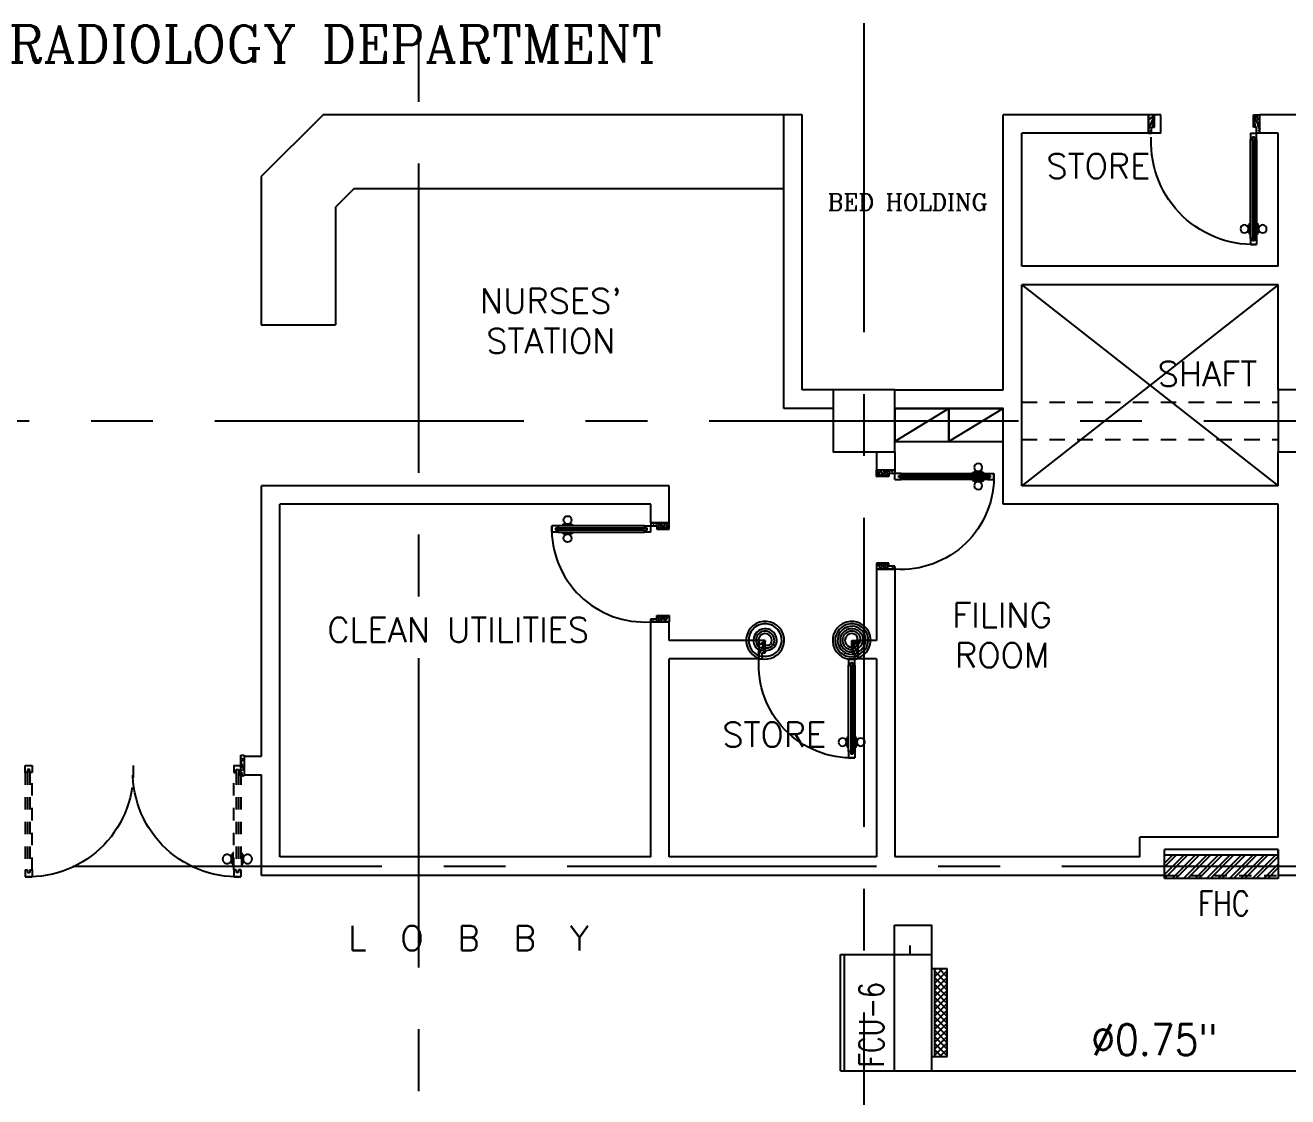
# Model space of a CAD drawing. Extents: x 417866230.2 to 417866308.2, y 43498045.5 to 43498135.4.
# Drawn here: x 417866249.41 to 417866259.62, y 43498102.06 to 43498110.72 of the extents above; entities that cross this region are included whole.
import ezdxf
from ezdxf.enums import TextEntityAlignment as Align

# ---------------------------------------------------------------- set-up
doc = ezdxf.new("R2010")
doc.units = 0
doc.header["$MEASUREMENT"] = 0
for name, pattern in [('CENTERX2', [4, 2.5, -0.5, 0.5, -0.5]), ('HIDDEN', [0.375, 0.25, -0.125]), ('HIDDEN2', [0.1875, 0.125, -0.0625])]:
    doc.linetypes.add(name, pattern=pattern)
doc.layers.get('0').update_dxf_attribs({"linetype": 'CONTINUOUS'})
for name, color, linetype in [('AC-CD', 6, 'CONTINUOUS'), ('AC-TEXT', 2, 'CONTINUOUS'), ('AXES', 11, 'CENTERX2'), ('COL', 11, 'CONTINUOUS'), ('COUNTER', 11, 'CONTINUOUS'), ('DOOR', 11, 'CONTINUOUS'), ('E-PANELBX', 11, 'CONTINUOUS'), ('FCU', 6, 'CONTINUOUS'), ('FHC', 11, 'CONTINUOUS'), ('HAT', 11, 'CONTINUOUS'), ('HIDDEN', 11, 'HIDDEN2'), ('Locker', 11, 'CONTINUOUS'), ('P-SOLIDWASTE', 6, 'CONTINUOUS'), ('RM-NAME', 11, 'CONTINUOUS'), ('SCD', 2, 'CONTINUOUS'), ('SHAFT', 11, 'CONTINUOUS'), ('WALL', 11, 'CONTINUOUS'), ('WIN', 11, 'CONTINUOUS')]:
    doc.layers.add(name, color=color, linetype=linetype)
doc.styles.add('ROMANC', font='romanc', dxfattribs={"height": 0.1})
doc.styles.add('ROMANS', font='ROMANS.shx', dxfattribs={"width": 0.6})

# ---------------------------------------------------------------- blocks, each defined once
blk = doc.blocks.new('A$C7E3856AC')
at = {"layer": 'DOOR', "color": 0, "linetype": 'HIDDEN', "ltscale": 0.3}
for p, q in [((130.9, 800.4), (80.9, 800.4)), ((80.9, 750.4), (80.9, 800.4)), ((97.9, 750.4), (80.9, 750.4)), ((113.9, 770.4), (97.9, 770.4)), ((97.9, 770.4), (97.9, 750.4)), ((113.9, 750.4), (113.9, 770.4)), ((130.9, 750.4), (113.9, 750.4)), ((130.9, 800.4), (130.9, 750.4)), ((1580.9, 800.4), (1580.9, 750.4)), ((1630.9, 800.4), (1580.9, 800.4)), ((1580.9, 750.4), (1597.9, 750.4)), ((1597.9, 770.4), (1613.9, 770.4)), ((1597.9, 750.4), (1597.9, 770.4)), ((1613.9, 770.4), (1613.9, 750.4)), ((1613.9, 750.4), (1630.9, 750.4)), ((1630.9, 750.4), (1630.9, 800.4)), ((73.7, 160.2), (64.7, 160.2)), ((64.7, 95.4), (64.7, 160.2)), ((73.7, 95.4), (64.7, 95.4)), ((80.9, 172.8), (73.7, 172.8)), ((73.7, 172.8), (73.7, 82.8)), ((73.7, 95.4), (73.7, 160.2)), ((130.9, 172.8), (138.1, 172.8)), ((138.1, 172.8), (138.1, 82.8)), ((138.1, 160.2), (147.1, 160.2)), ((138.1, 95.4), (138.1, 160.2)), ((138.1, 95.4), (147.1, 95.4)), ((147.1, 95.4), (147.1, 160.2)), ((80.9, 82.8), (73.7, 82.8)), ((80.9, 50.4), (97.9, 50.4)), ((80.9, 50.4), (80.9, 0.4)), ((80.9, 0.4), (130.9, 0.4)), ((130.9, 0.4), (80.9, 0.4)), ((97.9, 50.4), (97.9, 30.4)), ((97.9, 30.4), (113.9, 30.4)), ((113.9, 50.4), (130.9, 50.4)), ((113.9, 50.4), (113.9, 30.4)), ((130.9, 82.8), (138.1, 82.8)), ((130.9, 50.4), (130.9, 0.4)), ((1597.9, 50.4), (1580.9, 50.4)), ((1580.9, 50.4), (1580.9, 0.4)), ((1630.9, 0.4), (1580.9, 0.4)), ((1580.9, 0.4), (1630.9, 0.4)), ((1597.9, 50.4), (1597.9, 30.4)), ((1613.9, 30.4), (1597.9, 30.4)), ((1630.9, 50.4), (1613.9, 50.4)), ((1613.9, 50.4), (1613.9, 30.4)), ((1630.9, 50.4), (1630.9, 0.4))]:
    blk.add_line(p, q, dxfattribs=at)
at = {"layer": 'DOOR', "linetype": 'HIDDEN', "ltscale": 0.3}
for p, q in [((80.9, 750.4), (80.9, 50.4)), ((97.9, 750.4), (97.9, 50.4)), ((113.9, 750.4), (113.9, 50.4)), ((130.9, 50.4), (130.9, 750.4)), ((1580.9, 50.4), (1580.9, 750.4)), ((1597.9, 750.4), (1597.9, 50.4)), ((1613.9, 750.4), (1613.9, 50.4)), ((1630.9, 750.4), (1630.9, 50.4))]:
    blk.add_line(p, q, dxfattribs=at)
at = {"layer": 'DOOR', "color": 0, "linetype": 'HIDDEN', "ltscale": 0.3}
for centre in [(32.4, 127.8), (179.5, 127.8)]:
    blk.add_circle(centre, 32.4, dxfattribs=at)
at = {"layer": 'DOOR', "linetype": 'HIDDEN', "ltscale": 0.3}
for centre, start, end in [((105.9, 751.6), 268.09382, 3.72494), ((1605.9, 751.6), 176.27506, 271.90618)]:
    blk.add_arc(centre, 751.6, start, end, dxfattribs=at)
blk = doc.blocks.new('RM1')
at = {"layer": 'RM-NAME', "style": 'ROMANS'}
for tag, p in [('ROOMNAME1', (0, 324)), ('ROOMNAME2', (0, 0))]:
    blk.add_attdef(tag, text='', height=200, dxfattribs=at).set_placement(p, align=Align.MIDDLE)
blk = doc.blocks.new('COL50')
at = {"layer": 'COL'}
blk.add_lwpolyline([(-250, 250), (-250, -250), (250, -250), (250, 250)], close=True, dxfattribs=at)
blk = doc.blocks.new('DOOR90')
at = {"layer": 'DOOR', "color": 7, "linetype": 'ByBlock'}
for p, q in [((-150, 0), (0, 0)), ((-150, 0), (-150, -25)), ((0, -50), (-114, 0)), ((0, -50), (-40, 0)), ((0, -50), (0, 0)), ((-1000, -25), (-1050, -25)), ((-1050, -75), (-1050, -25)), ((-1050, -25), (-1050, -75)), ((-1000, -75), (-1050, -75)), ((-1000, -42), (-1020, -42)), ((-1020, -42), (-1020, -58)), ((-1000, -58), (-1020, -58)), ((-1000, -25), (-1000, -42)), ((-1000, -58), (-1000, -75)), ((-878, -18), (-968, -18)), ((-968, -25), (-968, -18)), ((-968, -75), (-968, -82)), ((-878, -82), (-968, -82)), ((-955, -9), (-890, -9)), ((-955, -18), (-955, -9)), ((-955, -18), (-890, -18)), ((-955, -82), (-890, -82)), ((-955, -82), (-955, -91)), ((-955, -91), (-890, -91)), ((-890, -18), (-890, -9)), ((-890, -82), (-890, -91)), ((-878, -25), (-878, -18)), ((-878, -75), (-878, -82)), ((-200, -25), (-150, -25)), ((-200, -42), (-200, -25)), ((-180, -42), (-200, -42)), ((-200, -58), (-180, -58)), ((-200, -75), (-200, -58)), ((-150, -75), (-200, -75)), ((-180, -58), (-180, -42)), ((-150, -25), (-100, -25)), ((-150, -75), (-150, -25)), ((-100, -25), (-100, -50)), ((0, -50), (-100, -37)), ((-100, -50), (0, -50)), ((-150, -875), (-100, -875)), ((-150, -900), (-150, -875)), ((-150, -900), (0, -900)), ((0, -900), (-150, -900)), ((0, -850), (-114, -900)), ((-100, -875), (-100, -850)), ((0, -850), (-100, -863)), ((-100, -850), (0, -850)), ((0, -850), (-40, -900)), ((0, -850), (0, -900))]:
    blk.add_line(p, q, dxfattribs=at)
at = {"layer": 'DOOR', "linetype": 'ByBlock'}
for p, q in [((-200, -25), (-1000, -25)), ((-200, -42), (-1000, -42)), ((-200, -58), (-1000, -58)), ((-1000, -75), (-200, -75))]:
    blk.add_line(p, q, dxfattribs=at)
at = {"layer": 'DOOR', "color": 7, "linetype": 'ByBlock'}
for centre in [(-923, 24), (-923, -124)]:
    blk.add_circle(centre, 32.4, dxfattribs=at)
for centre, radius, start, end in [((0, -50), 154, 161.1053, 166.2858), ((0, -50), 94.4, 148.0182, 180), ((0, -50), 134, 158.1598, 169.28), ((0, -50), 114, 154.0838, 167.3774), ((0, -50), 74.4, 137.7764, 180), ((0, -50), 54.4, 113.2074, 180), ((0, -50), 34.4, 90, 180), ((0, -50), 14.4, 90, 180), ((0, -850), 154, 193.7142, 198.8947), ((0, -850), 134, 190.72, 201.8402), ((0, -850), 94.4, 180, 211.9818), ((0, -850), 74.4, 180, 222.2236), ((0, -850), 54.4, 180, 246.7926), ((0, -850), 34.4, 180, 270), ((0, -850), 14.4, 180, 270)]:
    blk.add_arc(centre, radius, start, end, dxfattribs=at)
at = {"layer": 'DOOR', "linetype": 'HIDDEN', "ltscale": 0.5}
blk.add_arc((-222, -50), 828, 178.2701, 275.003, dxfattribs=at)
blk = doc.blocks.new('A$C09EF76E8')
at = {"layer": 'DOOR', "color": 0, "linetype": 'ByBlock'}
for p, q in [((777, 950), (727, 950)), ((727, 950), (777, 950)), ((727, 900), (727, 950)), ((760, 920), (744, 920)), ((744, 900), (744, 920)), ((760, 900), (760, 920)), ((777, 900), (777, 950)), ((719, 855), (710, 855)), ((710, 855), (710, 790)), ((727, 868), (719, 868)), ((719, 778), (719, 868)), ((719, 855), (719, 790)), ((744, 900), (727, 900)), ((777, 900), (760, 900)), ((777, 868), (784, 868)), ((784, 778), (784, 868)), ((784, 855), (793, 855)), ((784, 855), (784, 790)), ((793, 855), (793, 790)), ((719, 790), (710, 790)), ((727, 778), (719, 778)), ((777, 778), (784, 778)), ((784, 790), (793, 790)), ((2, 0), (2, 150)), ((2, 150), (27, 150)), ((2, 150), (2, 0)), ((27, 150), (27, 100)), ((727, 150), (727, 200)), ((727, 200), (744, 200)), ((727, 150), (777, 150)), ((744, 200), (744, 180)), ((744, 180), (760, 180)), ((760, 180), (760, 200)), ((760, 200), (777, 200)), ((777, 200), (777, 150)), ((777, 150), (777, 100)), ((802, 150), (777, 150)), ((802, 150), (802, 0)), ((27, 100), (52, 100)), ((52, 100), (52, 0)), ((777, 100), (752, 100)), ((752, 100), (752, 0)), ((52, 0), (2, 0)), ((752, 0), (802, 0))]:
    blk.add_line(p, q, dxfattribs=at)
at = {"layer": 'DOOR', "linetype": 'ByBlock'}
for p, q in [((727, 900), (727, 200)), ((744, 200), (744, 900)), ((760, 200), (760, 900)), ((777, 200), (777, 900)), ((802, 0), (802, 150))]:
    blk.add_line(p, q, dxfattribs=at)
at = {"layer": 'DOOR', "color": 9, "linetype": 'ByBlock'}
for p, q in [((52, 0), (2, 114)), ((752, 0), (802, 114)), ((52, 0), (2, 40)), ((52, 0), (38, 100)), ((752, 0), (765, 100)), ((752, 0), (802, 40))]:
    blk.add_line(p, q, dxfattribs=at)
at = {"layer": 'DOOR', "color": 0, "linetype": 'ByBlock'}
for centre in [(678, 823), (825, 823)]:
    blk.add_circle(centre, 32.4, dxfattribs=at)
at = {"layer": 'DOOR', "linetype": 'HIDDEN', "ltscale": 0.5}
blk.add_arc((752, 199), 752, 88.0938, 183.7249, dxfattribs=at)
at = {"layer": 'DOOR', "color": 9, "linetype": 'ByBlock'}
for centre, radius, start, end in [((52, 0), 154, 103.7142, 108.8947), ((52, 0), 134, 100.72, 111.8402), ((752, 0), 134, 68.1598, 79.28), ((752, 0), 114, 64.0838, 77.3774), ((752, 0), 154, 71.1053, 76.2858), ((52, 0), 94.4, 90, 121.9818), ((52, 0), 74.4, 90, 132.2236), ((52, 0), 54.4, 90, 156.7926), ((52, 0), 34.4, 90, 180), ((52, 0), 14.4, 90, 180), ((752, 0), 94.4, 58.0182, 90), ((752, 0), 74.4, 47.7764, 90), ((752, 0), 54.4, 23.2074, 90), ((752, 0), 34.4, 0, 90), ((752, 0), 14.4, 0, 90)]:
    blk.add_arc(centre, radius, start, end, dxfattribs=at)
blk = doc.blocks.new('*X52')
at = {"color": 0}
for p, q in [((23912, -1650), (23966, -1596)), ((23912, -1597), (23913, -1596)), ((23919, -1696), (24019, -1596)), ((24023, -1696), (23923, -1596)), ((23972, -1696), (24072, -1596)), ((24076, -1696), (23976, -1596)), ((24025, -1696), (24125, -1596)), ((24129, -1696), (24029, -1596)), ((24078, -1696), (24178, -1596)), ((24182, -1696), (24082, -1596)), ((24131, -1696), (24231, -1596)), ((24235, -1696), (24135, -1596)), ((24184, -1696), (24284, -1596)), ((24288, -1696), (24188, -1596)), ((24237, -1696), (24337, -1596)), ((24341, -1696), (24241, -1596)), ((24290, -1696), (24390, -1596)), ((24394, -1696), (24294, -1596)), ((24343, -1696), (24443, -1596)), ((24447, -1696), (24347, -1596)), ((24396, -1696), (24496, -1596)), ((24500, -1696), (24400, -1596)), ((24449, -1696), (24549, -1596)), ((24553, -1696), (24453, -1596)), ((24502, -1696), (24602, -1596)), ((24606, -1696), (24506, -1596)), ((24555, -1696), (24624, -1628)), ((24624, -1660), (24559, -1596)), ((24624, -1607), (24612, -1596)), ((23970, -1696), (23912, -1638)), ((23917, -1696), (23912, -1691)), ((24608, -1696), (24624, -1681))]:
    blk.add_line(p, q, dxfattribs=at)

msp = doc.modelspace()

# ---------------------------------------------------------------- hatches: boundary and pattern name
at = {"layer": 'FHC', "linetype": 'ByBlock', "ltscale": 0.3}
h = msp.add_hatch(dxfattribs=at)
h.set_pattern_fill('ANSI32', color=256, scale=175, style=0)
h.set_pattern_definition([(44.999998, (417866026.43067, 43498072.771076), (-0.046403885, 0.046403882), []), (44.999998, (417866026.461606, 43498072.771076), (-0.046403885, 0.046403882), [])])
h.paths.add_polyline_path([(417866259.547, 43498103.822), (417866259.547, 43498104.012), (417866258.627, 43498104.012), (417866258.627, 43498103.822)])
h.paths.add_polyline_path([(417866258.414, 43498103.401), (417866258.414, 43498103.822), (417866258.677, 43498103.822), (417866258.677, 43498103.401)], flags=9)
at = {"layer": 'HAT'}
h = msp.add_hatch(dxfattribs=at)
h.set_pattern_fill('ANSI31', color=256, style=0)
h.set_pattern_definition([(45, (0, 0), (-0.08838834764832, 0.08838834764832), [])])
h.paths.add_polyline_path([(417866301.587, 43498114.972), (417866301.587, 43498114.472), (417866302.087, 43498114.472), (417866302.087, 43498114.972)])
h.paths.add_polyline_path([(417866301.587, 43498094.572), (417866301.587, 43498094.072), (417866302.087, 43498094.072), (417866302.087, 43498094.572)])
h.paths.add_polyline_path([(417866278.767, 43498084.952), (417866278.767, 43498084.452), (417866279.267, 43498084.452), (417866279.267, 43498084.952)])
h.paths.add_polyline_path([(417866290.787, 43498100.572), (417866290.787, 43498100.072), (417866291.287, 43498100.072), (417866291.287, 43498100.572)])
h.paths.add_polyline_path([(417866290.787, 43498094.572), (417866290.787, 43498094.072), (417866291.287, 43498094.072), (417866291.287, 43498094.572)])
h.paths.add_polyline_path([(417866274.197, 43498085.052), (417866274.197, 43498084.352), (417866273.897, 43498084.352), (417866273.897, 43498085.052)])
h.paths.add_polyline_path([(417866274.517, 43498085.052), (417866274.517, 43498084.352), (417866274.217, 43498084.352), (417866274.217, 43498085.052)])
h.paths.add_polyline_path([(417866266.747, 43498100.572), (417866266.747, 43498100.072), (417866267.247, 43498100.072), (417866267.247, 43498100.572)])
h.paths.add_polyline_path([(417866283.817, 43498115.072), (417866283.817, 43498114.372), (417866283.517, 43498114.372), (417866283.517, 43498115.072)])
h.paths.add_polyline_path([(417866284.137, 43498115.072), (417866284.137, 43498114.372), (417866283.837, 43498114.372), (417866283.837, 43498115.072)])
h.paths.add_polyline_path([(417866274.517, 43498094.622), (417866274.517, 43498094.022), (417866274.217, 43498094.022), (417866274.217, 43498094.622)])
h.paths.add_polyline_path([(417866274.197, 43498094.622), (417866274.197, 43498094.022), (417866273.897, 43498094.022), (417866273.897, 43498094.622)])
h.paths.add_polyline_path([(417866302.137, 43498090.702), (417866301.537, 43498090.702), (417866301.537, 43498090.402), (417866302.137, 43498090.402)])
h.paths.add_polyline_path([(417866302.137, 43498091.022), (417866301.537, 43498091.022), (417866301.537, 43498090.722), (417866302.137, 43498090.722)])
h.paths.add_polyline_path([(417866298.537, 43498090.702), (417866297.937, 43498090.702), (417866297.937, 43498090.402), (417866298.537, 43498090.402)])
h.paths.add_polyline_path([(417866298.537, 43498091.022), (417866297.937, 43498091.022), (417866297.937, 43498090.722), (417866298.537, 43498090.722)])
h.paths.add_polyline_path([(417866291.337, 43498091.022), (417866290.737, 43498091.022), (417866290.737, 43498090.722), (417866291.337, 43498090.722)])
h.paths.add_polyline_path([(417866291.337, 43498090.702), (417866290.737, 43498090.702), (417866290.737, 43498090.402), (417866291.337, 43498090.402)])
h.paths.add_polyline_path([(417866283.467, 43498091.022), (417866283.467, 43498090.722), (417866283.817, 43498090.722), (417866283.817, 43498091.022)])
h.paths.add_polyline_path([(417866283.837, 43498091.022), (417866283.837, 43498090.722), (417866284.187, 43498090.722), (417866284.187, 43498091.022)])
h.paths.add_polyline_path([(417866283.467, 43498090.702), (417866283.467, 43498090.402), (417866283.817, 43498090.402), (417866283.817, 43498090.702)])
h.paths.add_polyline_path([(417866283.837, 43498090.702), (417866283.837, 43498090.402), (417866284.187, 43498090.402), (417866284.187, 43498090.702)])
h.paths.add_polyline_path([(417866279.317, 43498091.022), (417866278.717, 43498091.022), (417866278.717, 43498090.722), (417866279.317, 43498090.722)])
h.paths.add_polyline_path([(417866279.317, 43498090.702), (417866278.717, 43498090.702), (417866278.717, 43498090.402), (417866279.317, 43498090.402)])
h.paths.add_polyline_path([(417866260.097, 43498091.022), (417866259.497, 43498091.022), (417866259.497, 43498090.722), (417866260.097, 43498090.722)])
h.paths.add_polyline_path([(417866260.097, 43498090.702), (417866259.497, 43498090.702), (417866259.497, 43498090.402), (417866260.097, 43498090.402)])
h.paths.add_polyline_path([(417866249.297, 43498091.022), (417866248.697, 43498091.022), (417866248.697, 43498090.722), (417866249.297, 43498090.722)])
h.paths.add_polyline_path([(417866249.297, 43498090.702), (417866248.697, 43498090.702), (417866248.697, 43498090.402), (417866249.297, 43498090.402)])
h.paths.add_polyline_path([(417866256.497, 43498091.022), (417866255.897, 43498091.022), (417866255.897, 43498090.722), (417866256.497, 43498090.722)])
h.paths.add_polyline_path([(417866256.497, 43498090.702), (417866255.897, 43498090.702), (417866255.897, 43498090.402), (417866256.497, 43498090.402)])
h.paths.add_polyline_path([(417866284.137, 43498100.572), (417866284.137, 43498099.872), (417866283.837, 43498099.872), (417866283.837, 43498100.572)])
h.paths.add_polyline_path([(417866290.787, 43498121.672), (417866290.787, 43498122.172), (417866291.287, 43498122.172), (417866291.287, 43498121.672)])
edge = h.paths.add_edge_path()
edge.add_line((417866290.787, 43498114.972), (417866290.787, 43498114.472))
edge = h.paths.add_edge_path()
edge.add_line((417866290.787, 43498114.472), (417866291.287, 43498114.472))
edge = h.paths.add_edge_path()
edge.add_line((417866291.287, 43498114.472), (417866291.287, 43498114.972))
edge = h.paths.add_edge_path()
edge.add_line((417866291.287, 43498114.972), (417866290.787, 43498114.972))
edge = h.paths.add_edge_path()
edge.add_line((417866290.787, 43498107.772), (417866290.787, 43498107.272))
edge = h.paths.add_edge_path()
edge.add_line((417866290.787, 43498107.272), (417866291.287, 43498107.272))
edge = h.paths.add_edge_path()
edge.add_line((417866291.287, 43498107.272), (417866291.287, 43498107.772))
edge = h.paths.add_edge_path()
edge.add_line((417866291.287, 43498107.772), (417866290.787, 43498107.772))
edge = h.paths.add_edge_path()
edge.add_line((417866290.787, 43498084.952), (417866290.787, 43498084.452))
edge = h.paths.add_edge_path()
edge.add_line((417866290.787, 43498084.452), (417866291.287, 43498084.452))
edge = h.paths.add_edge_path()
edge.add_line((417866291.287, 43498084.452), (417866291.287, 43498084.952))
edge = h.paths.add_edge_path()
edge.add_line((417866291.287, 43498084.952), (417866290.787, 43498084.952))
edge = h.paths.add_edge_path()
edge.add_line((417866290.787, 43498077.752), (417866290.787, 43498077.252))
edge = h.paths.add_edge_path()
edge.add_line((417866290.787, 43498077.252), (417866291.287, 43498077.252))
edge = h.paths.add_edge_path()
edge.add_line((417866291.287, 43498077.252), (417866291.287, 43498077.752))
edge = h.paths.add_edge_path()
edge.add_line((417866291.287, 43498077.752), (417866290.787, 43498077.752))
edge = h.paths.add_edge_path()
edge.add_line((417866290.787, 43498070.552), (417866290.787, 43498070.052))
edge = h.paths.add_edge_path()
edge.add_line((417866290.787, 43498070.052), (417866291.287, 43498070.052))
edge = h.paths.add_edge_path()
edge.add_line((417866291.287, 43498070.052), (417866291.287, 43498070.552))
edge = h.paths.add_edge_path()
edge.add_line((417866291.287, 43498070.552), (417866290.787, 43498070.552))
h.paths.add_polyline_path([(417866298.487, 43498082.402), (417866293.637, 43498082.402), (417866293.637, 43498082.202), (417866298.487, 43498082.202)])
h.paths.add_polyline_path([(417866293.637, 43498089.402), (417866293.637, 43498089.602), (417866297.337, 43498089.602), (417866297.337, 43498089.402)])
edge = h.paths.add_edge_path()
edge.add_line((417866290.787, 43498063.352), (417866290.787, 43498062.852))
edge = h.paths.add_edge_path()
edge.add_line((417866290.787, 43498062.852), (417866291.287, 43498062.852))
edge = h.paths.add_edge_path()
edge.add_line((417866291.287, 43498062.852), (417866291.287, 43498063.352))
edge = h.paths.add_edge_path()
edge.add_line((417866291.287, 43498063.352), (417866290.787, 43498063.352))
h.paths.add_polyline_path([(417866278.717, 43498094.322), (417866278.717, 43498094.019), (417866279.317, 43498094.019), (417866279.317, 43498094.322)])
h.paths.add_polyline_path([(417866259.547, 43498121.672), (417866259.547, 43498122.172), (417866260.047, 43498122.172), (417866260.047, 43498121.672)])
edge = h.paths.add_edge_path()
edge.add_line((417866259.547, 43498114.972), (417866259.547, 43498114.472))
edge = h.paths.add_edge_path()
edge.add_line((417866259.547, 43498114.472), (417866260.047, 43498114.472))
edge = h.paths.add_edge_path()
edge.add_line((417866260.047, 43498114.472), (417866260.047, 43498114.972))
edge = h.paths.add_edge_path()
edge.add_line((417866260.047, 43498114.972), (417866259.547, 43498114.972))
h.paths.add_polyline_path([(417866255.947, 43498121.672), (417866255.947, 43498122.172), (417866256.447, 43498122.172), (417866256.447, 43498121.672)])
edge = h.paths.add_edge_path()
edge.add_line((417866255.947, 43498114.972), (417866255.947, 43498114.472))
edge = h.paths.add_edge_path()
edge.add_line((417866255.947, 43498114.472), (417866256.447, 43498114.472))
edge = h.paths.add_edge_path()
edge.add_line((417866256.447, 43498114.472), (417866256.447, 43498114.972))
edge = h.paths.add_edge_path()
edge.add_line((417866256.447, 43498114.972), (417866255.947, 43498114.972))
edge = h.paths.add_edge_path()
edge.add_line((417866259.547, 43498107.772), (417866259.547, 43498107.272))
edge = h.paths.add_edge_path()
edge.add_line((417866259.547, 43498107.272), (417866260.047, 43498107.272))
edge = h.paths.add_edge_path()
edge.add_line((417866260.047, 43498107.272), (417866260.047, 43498107.772))
edge = h.paths.add_edge_path()
edge.add_line((417866260.047, 43498107.772), (417866259.547, 43498107.772))
edge = h.paths.add_edge_path()
edge.add_line((417866259.547, 43498100.572), (417866259.547, 43498100.072))
edge = h.paths.add_edge_path()
edge.add_line((417866259.547, 43498100.072), (417866260.047, 43498100.072))
edge = h.paths.add_edge_path()
edge.add_line((417866260.047, 43498100.072), (417866260.047, 43498100.572))
edge = h.paths.add_edge_path()
edge.add_line((417866260.047, 43498100.572), (417866259.547, 43498100.572))
edge = h.paths.add_edge_path()
edge.add_line((417866259.547, 43498094.572), (417866259.547, 43498094.072))
edge = h.paths.add_edge_path()
edge.add_line((417866259.547, 43498094.072), (417866260.047, 43498094.072))
edge = h.paths.add_edge_path()
edge.add_line((417866260.047, 43498094.072), (417866260.047, 43498094.572))
edge = h.paths.add_edge_path()
edge.add_line((417866260.047, 43498094.572), (417866259.547, 43498094.572))
edge = h.paths.add_edge_path()
edge.add_line((417866255.947, 43498107.772), (417866255.947, 43498107.272))
edge = h.paths.add_edge_path()
edge.add_line((417866255.947, 43498107.272), (417866256.447, 43498107.272))
edge = h.paths.add_edge_path()
edge.add_line((417866256.447, 43498107.272), (417866256.447, 43498107.772))
edge = h.paths.add_edge_path()
edge.add_line((417866256.447, 43498107.772), (417866255.947, 43498107.772))
edge = h.paths.add_edge_path()
edge.add_line((417866255.947, 43498100.572), (417866255.947, 43498100.072))
edge = h.paths.add_edge_path()
edge.add_line((417866255.947, 43498100.072), (417866256.447, 43498100.072))
edge = h.paths.add_edge_path()
edge.add_line((417866256.447, 43498100.072), (417866256.447, 43498100.572))
edge = h.paths.add_edge_path()
edge.add_line((417866256.447, 43498100.572), (417866255.947, 43498100.572))
edge = h.paths.add_edge_path()
edge.add_line((417866255.947, 43498094.572), (417866255.947, 43498094.072))
edge = h.paths.add_edge_path()
edge.add_line((417866255.947, 43498094.072), (417866256.447, 43498094.072))
edge = h.paths.add_edge_path()
edge.add_line((417866256.447, 43498094.072), (417866256.447, 43498094.572))
edge = h.paths.add_edge_path()
edge.add_line((417866256.447, 43498094.572), (417866255.947, 43498094.572))
h.paths.add_polyline_path([(417866266.747, 43498121.672), (417866266.747, 43498122.172), (417866267.247, 43498122.172), (417866267.247, 43498121.672)])
edge = h.paths.add_edge_path()
edge.add_line((417866266.747, 43498114.972), (417866266.747, 43498114.472))
edge = h.paths.add_edge_path()
edge.add_line((417866266.747, 43498114.472), (417866267.247, 43498114.472))
edge = h.paths.add_edge_path()
edge.add_line((417866267.247, 43498114.472), (417866267.247, 43498114.972))
edge = h.paths.add_edge_path()
edge.add_line((417866267.247, 43498114.972), (417866266.747, 43498114.972))
edge = h.paths.add_edge_path()
edge.add_line((417866266.747, 43498107.772), (417866266.747, 43498107.272))
edge = h.paths.add_edge_path()
edge.add_line((417866266.747, 43498107.272), (417866267.247, 43498107.272))
edge = h.paths.add_edge_path()
edge.add_line((417866267.247, 43498107.272), (417866267.247, 43498107.772))
edge = h.paths.add_edge_path()
edge.add_line((417866267.247, 43498107.772), (417866266.747, 43498107.772))
edge = h.paths.add_edge_path()
edge.add_line((417866266.747, 43498094.572), (417866266.747, 43498094.072))
edge = h.paths.add_edge_path()
edge.add_line((417866266.747, 43498094.072), (417866267.247, 43498094.072))
edge = h.paths.add_edge_path()
edge.add_line((417866267.247, 43498094.072), (417866267.247, 43498094.572))
edge = h.paths.add_edge_path()
edge.add_line((417866267.247, 43498094.572), (417866266.747, 43498094.572))
h.paths.add_polyline_path([(417866248.747, 43498121.672), (417866248.747, 43498122.172), (417866249.247, 43498122.172), (417866249.247, 43498121.672)])
edge = h.paths.add_edge_path()
edge.add_line((417866248.747, 43498114.972), (417866248.747, 43498114.472))
edge = h.paths.add_edge_path()
edge.add_line((417866248.747, 43498114.472), (417866249.247, 43498114.472))
edge = h.paths.add_edge_path()
edge.add_line((417866249.247, 43498114.472), (417866249.247, 43498114.972))
edge = h.paths.add_edge_path()
edge.add_line((417866249.247, 43498114.972), (417866248.747, 43498114.972))
h.paths.add_polyline_path([(417866241.547, 43498121.672), (417866241.547, 43498122.172), (417866242.047, 43498122.172), (417866242.047, 43498121.672)])
edge = h.paths.add_edge_path()
edge.add_line((417866241.547, 43498114.972), (417866241.547, 43498114.472))
edge = h.paths.add_edge_path()
edge.add_line((417866241.547, 43498114.472), (417866242.047, 43498114.472))
edge = h.paths.add_edge_path()
edge.add_line((417866242.047, 43498114.472), (417866242.047, 43498114.972))
edge = h.paths.add_edge_path()
edge.add_line((417866242.047, 43498114.972), (417866241.547, 43498114.972))
edge = h.paths.add_edge_path()
edge.add_line((417866248.747, 43498107.772), (417866248.747, 43498107.272))
edge = h.paths.add_edge_path()
edge.add_line((417866248.747, 43498107.272), (417866249.247, 43498107.272))
edge = h.paths.add_edge_path()
edge.add_line((417866249.247, 43498107.272), (417866249.247, 43498107.772))
edge = h.paths.add_edge_path()
edge.add_line((417866249.247, 43498107.772), (417866248.747, 43498107.772))
edge = h.paths.add_edge_path()
edge.add_line((417866248.747, 43498100.572), (417866248.747, 43498100.072))
edge = h.paths.add_edge_path()
edge.add_line((417866248.747, 43498100.072), (417866249.247, 43498100.072))
edge = h.paths.add_edge_path()
edge.add_line((417866249.247, 43498100.072), (417866249.247, 43498100.572))
edge = h.paths.add_edge_path()
edge.add_line((417866249.247, 43498100.572), (417866248.747, 43498100.572))
edge = h.paths.add_edge_path()
edge.add_line((417866248.747, 43498094.572), (417866248.747, 43498094.072))
edge = h.paths.add_edge_path()
edge.add_line((417866248.747, 43498094.072), (417866249.247, 43498094.072))
edge = h.paths.add_edge_path()
edge.add_line((417866249.247, 43498094.072), (417866249.247, 43498094.572))
edge = h.paths.add_edge_path()
edge.add_line((417866249.247, 43498094.572), (417866248.747, 43498094.572))
edge = h.paths.add_edge_path()
edge.add_line((417866241.547, 43498107.772), (417866241.547, 43498107.272))
edge = h.paths.add_edge_path()
edge.add_line((417866241.547, 43498107.272), (417866242.047, 43498107.272))
edge = h.paths.add_edge_path()
edge.add_line((417866242.047, 43498107.272), (417866242.047, 43498107.772))
edge = h.paths.add_edge_path()
edge.add_line((417866242.047, 43498107.772), (417866241.547, 43498107.772))
edge = h.paths.add_edge_path()
edge.add_line((417866241.547, 43498094.572), (417866241.547, 43498094.072))
edge = h.paths.add_edge_path()
edge.add_line((417866241.547, 43498094.072), (417866242.047, 43498094.072))
edge = h.paths.add_edge_path()
edge.add_line((417866242.047, 43498094.072), (417866242.047, 43498094.572))
edge = h.paths.add_edge_path()
edge.add_line((417866242.047, 43498094.572), (417866241.547, 43498094.572))
edge = h.paths.add_edge_path()
edge.add_line((417866241.547, 43498100.572), (417866241.547, 43498100.072))
edge = h.paths.add_edge_path()
edge.add_line((417866241.547, 43498100.072), (417866242.047, 43498100.072))
edge = h.paths.add_edge_path()
edge.add_line((417866242.047, 43498100.072), (417866242.047, 43498100.572))
edge = h.paths.add_edge_path()
edge.add_line((417866242.047, 43498100.572), (417866241.547, 43498100.572))
edge = h.paths.add_edge_path()
edge.add_line((417866259.547, 43498084.952), (417866259.547, 43498084.452))
edge = h.paths.add_edge_path()
edge.add_line((417866259.547, 43498084.452), (417866260.047, 43498084.452))
edge = h.paths.add_edge_path()
edge.add_line((417866260.047, 43498084.452), (417866260.047, 43498084.952))
edge = h.paths.add_edge_path()
edge.add_line((417866260.047, 43498084.952), (417866259.547, 43498084.952))
edge = h.paths.add_edge_path()
edge.add_line((417866255.947, 43498084.952), (417866255.947, 43498084.452))
edge = h.paths.add_edge_path()
edge.add_line((417866255.947, 43498084.452), (417866256.447, 43498084.452))
edge = h.paths.add_edge_path()
edge.add_line((417866256.447, 43498084.452), (417866256.447, 43498084.952))
edge = h.paths.add_edge_path()
edge.add_line((417866256.447, 43498084.952), (417866255.947, 43498084.952))
edge = h.paths.add_edge_path()
edge.add_line((417866259.547, 43498077.752), (417866259.547, 43498077.252))
edge = h.paths.add_edge_path()
edge.add_line((417866259.547, 43498077.252), (417866260.047, 43498077.252))
edge = h.paths.add_edge_path()
edge.add_line((417866260.047, 43498077.252), (417866260.047, 43498077.752))
edge = h.paths.add_edge_path()
edge.add_line((417866260.047, 43498077.752), (417866259.547, 43498077.752))
edge = h.paths.add_edge_path()
edge.add_line((417866259.547, 43498070.552), (417866259.547, 43498070.052))
edge = h.paths.add_edge_path()
edge.add_line((417866259.547, 43498070.052), (417866260.047, 43498070.052))
edge = h.paths.add_edge_path()
edge.add_line((417866260.047, 43498070.052), (417866260.047, 43498070.552))
edge = h.paths.add_edge_path()
edge.add_line((417866260.047, 43498070.552), (417866259.547, 43498070.552))
edge = h.paths.add_edge_path()
edge.add_line((417866255.947, 43498077.752), (417866255.947, 43498077.252))
edge = h.paths.add_edge_path()
edge.add_line((417866255.947, 43498077.252), (417866256.447, 43498077.252))
edge = h.paths.add_edge_path()
edge.add_line((417866256.447, 43498077.252), (417866256.447, 43498077.752))
edge = h.paths.add_edge_path()
edge.add_line((417866256.447, 43498077.752), (417866255.947, 43498077.752))
edge = h.paths.add_edge_path()
edge.add_line((417866255.947, 43498070.552), (417866255.947, 43498070.052))
edge = h.paths.add_edge_path()
edge.add_line((417866255.947, 43498070.052), (417866256.447, 43498070.052))
edge = h.paths.add_edge_path()
edge.add_line((417866256.447, 43498070.052), (417866256.447, 43498070.552))
edge = h.paths.add_edge_path()
edge.add_line((417866256.447, 43498070.552), (417866255.947, 43498070.552))
edge = h.paths.add_edge_path()
edge.add_line((417866266.747, 43498084.952), (417866266.747, 43498084.452))
edge = h.paths.add_edge_path()
edge.add_line((417866266.747, 43498084.452), (417866267.247, 43498084.452))
edge = h.paths.add_edge_path()
edge.add_line((417866267.247, 43498084.452), (417866267.247, 43498084.952))
edge = h.paths.add_edge_path()
edge.add_line((417866267.247, 43498084.952), (417866266.747, 43498084.952))
edge = h.paths.add_edge_path()
edge.add_line((417866266.747, 43498077.752), (417866266.747, 43498077.252))
edge = h.paths.add_edge_path()
edge.add_line((417866266.747, 43498077.252), (417866267.247, 43498077.252))
edge = h.paths.add_edge_path()
edge.add_line((417866267.247, 43498077.252), (417866267.247, 43498077.752))
edge = h.paths.add_edge_path()
edge.add_line((417866267.247, 43498077.752), (417866266.747, 43498077.752))
edge = h.paths.add_edge_path()
edge.add_line((417866266.747, 43498070.552), (417866266.747, 43498070.052))
edge = h.paths.add_edge_path()
edge.add_line((417866266.747, 43498070.052), (417866267.247, 43498070.052))
edge = h.paths.add_edge_path()
edge.add_line((417866267.247, 43498070.052), (417866267.247, 43498070.552))
edge = h.paths.add_edge_path()
edge.add_line((417866267.247, 43498070.552), (417866266.747, 43498070.552))
edge = h.paths.add_edge_path()
edge.add_line((417866278.767, 43498063.352), (417866278.767, 43498062.852))
edge = h.paths.add_edge_path()
edge.add_line((417866278.767, 43498062.852), (417866279.267, 43498062.852))
edge = h.paths.add_edge_path()
edge.add_line((417866279.267, 43498062.852), (417866279.267, 43498063.352))
edge = h.paths.add_edge_path()
edge.add_line((417866279.267, 43498063.352), (417866278.767, 43498063.352))
edge = h.paths.add_edge_path()
edge.add_line((417866259.547, 43498063.352), (417866259.547, 43498062.852))
edge = h.paths.add_edge_path()
edge.add_line((417866259.547, 43498062.852), (417866260.047, 43498062.852))
edge = h.paths.add_edge_path()
edge.add_line((417866260.047, 43498062.852), (417866260.047, 43498063.352))
edge = h.paths.add_edge_path()
edge.add_line((417866260.047, 43498063.352), (417866259.547, 43498063.352))
edge = h.paths.add_edge_path()
edge.add_line((417866255.947, 43498063.352), (417866255.947, 43498062.852))
edge = h.paths.add_edge_path()
edge.add_line((417866255.947, 43498062.852), (417866256.447, 43498062.852))
edge = h.paths.add_edge_path()
edge.add_line((417866256.447, 43498062.852), (417866256.447, 43498063.352))
edge = h.paths.add_edge_path()
edge.add_line((417866256.447, 43498063.352), (417866255.947, 43498063.352))
edge = h.paths.add_edge_path()
edge.add_line((417866266.747, 43498063.352), (417866266.747, 43498062.852))
edge = h.paths.add_edge_path()
edge.add_line((417866266.747, 43498062.852), (417866267.247, 43498062.852))
edge = h.paths.add_edge_path()
edge.add_line((417866267.247, 43498062.852), (417866267.247, 43498063.352))
edge = h.paths.add_edge_path()
edge.add_line((417866267.247, 43498063.352), (417866266.747, 43498063.352))
edge = h.paths.add_edge_path()
edge.add_line((417866248.747, 43498084.952), (417866248.747, 43498084.452))
edge = h.paths.add_edge_path()
edge.add_line((417866248.747, 43498084.452), (417866249.247, 43498084.452))
edge = h.paths.add_edge_path()
edge.add_line((417866249.247, 43498084.452), (417866249.247, 43498084.952))
edge = h.paths.add_edge_path()
edge.add_line((417866249.247, 43498084.952), (417866248.747, 43498084.952))
h.paths.add_polyline_path([(417866242.047, 43498091.022), (417866241.547, 43498091.022), (417866241.547, 43498090.722), (417866242.047, 43498090.722)])
h.paths.add_polyline_path([(417866242.047, 43498090.702), (417866241.547, 43498090.702), (417866241.547, 43498090.402), (417866242.047, 43498090.402)])
edge = h.paths.add_edge_path()
edge.add_line((417866241.547, 43498084.952), (417866241.547, 43498084.452))
edge = h.paths.add_edge_path()
edge.add_line((417866241.547, 43498084.452), (417866242.047, 43498084.452))
edge = h.paths.add_edge_path()
edge.add_line((417866242.047, 43498084.452), (417866242.047, 43498084.952))
edge = h.paths.add_edge_path()
edge.add_line((417866242.047, 43498084.952), (417866241.547, 43498084.952))
edge = h.paths.add_edge_path()
edge.add_line((417866248.755, 43498077.752), (417866248.755, 43498077.252))
edge = h.paths.add_edge_path()
edge.add_line((417866248.755, 43498077.252), (417866249.255, 43498077.252))
edge = h.paths.add_edge_path()
edge.add_line((417866249.255, 43498077.252), (417866249.255, 43498077.752))
edge = h.paths.add_edge_path()
edge.add_line((417866249.255, 43498077.752), (417866248.755, 43498077.752))
edge = h.paths.add_edge_path()
edge.add_line((417866248.747, 43498070.552), (417866248.747, 43498070.052))
edge = h.paths.add_edge_path()
edge.add_line((417866248.747, 43498070.052), (417866249.247, 43498070.052))
edge = h.paths.add_edge_path()
edge.add_line((417866249.247, 43498070.052), (417866249.247, 43498070.552))
edge = h.paths.add_edge_path()
edge.add_line((417866249.247, 43498070.552), (417866248.747, 43498070.552))
edge = h.paths.add_edge_path()
edge.add_line((417866241.547, 43498077.752), (417866241.547, 43498077.252))
edge = h.paths.add_edge_path()
edge.add_line((417866241.547, 43498077.252), (417866242.047, 43498077.252))
edge = h.paths.add_edge_path()
edge.add_line((417866242.047, 43498077.252), (417866242.047, 43498077.752))
edge = h.paths.add_edge_path()
edge.add_line((417866242.047, 43498077.752), (417866241.547, 43498077.752))
edge = h.paths.add_edge_path()
edge.add_line((417866241.547, 43498070.552), (417866241.547, 43498070.052))
edge = h.paths.add_edge_path()
edge.add_line((417866241.547, 43498070.052), (417866242.047, 43498070.052))
edge = h.paths.add_edge_path()
edge.add_line((417866242.047, 43498070.052), (417866242.047, 43498070.552))
edge = h.paths.add_edge_path()
edge.add_line((417866242.047, 43498070.552), (417866241.547, 43498070.552))
edge = h.paths.add_edge_path()
edge.add_line((417866248.747, 43498063.352), (417866248.747, 43498062.852))
edge = h.paths.add_edge_path()
edge.add_line((417866248.747, 43498062.852), (417866249.247, 43498062.852))
edge = h.paths.add_edge_path()
edge.add_line((417866249.247, 43498062.852), (417866249.247, 43498063.352))
edge = h.paths.add_edge_path()
edge.add_line((417866249.247, 43498063.352), (417866248.747, 43498063.352))
edge = h.paths.add_edge_path()
edge.add_line((417866241.547, 43498063.352), (417866241.547, 43498062.852))
edge = h.paths.add_edge_path()
edge.add_line((417866241.547, 43498062.852), (417866242.047, 43498062.852))
edge = h.paths.add_edge_path()
edge.add_line((417866242.047, 43498062.852), (417866242.047, 43498063.352))
edge = h.paths.add_edge_path()
edge.add_line((417866242.047, 43498063.352), (417866241.547, 43498063.352))
h.paths.add_polyline_path([(417866283.817, 43498097.922), (417866283.817, 43498097.722), (417866278.767, 43498097.722), (417866278.767, 43498097.922)])
h.paths.add_polyline_path([(417866283.817, 43498100.572), (417866283.817, 43498100.372), (417866278.767, 43498100.372), (417866278.767, 43498100.572)])
h.paths.add_polyline_path([(417866301.587, 43498121.672), (417866301.587, 43498122.172), (417866302.087, 43498122.172), (417866302.087, 43498121.672)])
h.paths.add_polyline_path([(417866297.987, 43498121.672), (417866297.987, 43498122.172), (417866298.487, 43498122.172), (417866298.487, 43498121.672)])
edge = h.paths.add_edge_path()
edge.add_line((417866301.587, 43498107.772), (417866301.587, 43498107.272))
edge = h.paths.add_edge_path()
edge.add_line((417866301.587, 43498107.272), (417866302.087, 43498107.272))
edge = h.paths.add_edge_path()
edge.add_line((417866302.087, 43498107.272), (417866302.087, 43498107.772))
edge = h.paths.add_edge_path()
edge.add_line((417866302.087, 43498107.772), (417866301.587, 43498107.772))
edge = h.paths.add_edge_path()
edge.add_line((417866297.987, 43498107.772), (417866297.987, 43498107.272))
edge = h.paths.add_edge_path()
edge.add_line((417866297.987, 43498107.272), (417866298.487, 43498107.272))
edge = h.paths.add_edge_path()
edge.add_line((417866298.487, 43498107.272), (417866298.487, 43498107.772))
edge = h.paths.add_edge_path()
edge.add_line((417866298.487, 43498107.772), (417866297.987, 43498107.772))
edge = h.paths.add_edge_path()
edge.add_line((417866301.587, 43498100.572), (417866301.587, 43498100.072))
edge = h.paths.add_edge_path()
edge.add_line((417866301.587, 43498100.072), (417866302.087, 43498100.072))
edge = h.paths.add_edge_path()
edge.add_line((417866302.087, 43498100.072), (417866302.087, 43498100.572))
edge = h.paths.add_edge_path()
edge.add_line((417866302.087, 43498100.572), (417866301.587, 43498100.572))
edge = h.paths.add_edge_path()
edge.add_line((417866297.987, 43498100.572), (417866297.987, 43498100.072))
edge = h.paths.add_edge_path()
edge.add_line((417866297.987, 43498100.072), (417866298.487, 43498100.072))
edge = h.paths.add_edge_path()
edge.add_line((417866298.487, 43498100.072), (417866298.487, 43498100.572))
edge = h.paths.add_edge_path()
edge.add_line((417866298.487, 43498100.572), (417866297.987, 43498100.572))
edge = h.paths.add_edge_path()
edge.add_line((417866297.987, 43498094.572), (417866297.987, 43498094.072))
edge = h.paths.add_edge_path()
edge.add_line((417866297.987, 43498094.072), (417866298.487, 43498094.072))
edge = h.paths.add_edge_path()
edge.add_line((417866298.487, 43498094.072), (417866298.487, 43498094.572))
edge = h.paths.add_edge_path()
edge.add_line((417866298.487, 43498094.572), (417866297.987, 43498094.572))
edge = h.paths.add_edge_path()
edge.add_line((417866294.387, 43498063.352), (417866294.387, 43498062.852))
edge = h.paths.add_edge_path()
edge.add_line((417866294.387, 43498062.852), (417866294.887, 43498062.852))
edge = h.paths.add_edge_path()
edge.add_line((417866294.887, 43498062.852), (417866294.887, 43498063.352))
edge = h.paths.add_edge_path()
edge.add_line((417866294.887, 43498063.352), (417866294.387, 43498063.352))
h.paths.add_polyline_path([(417866273.897, 43498062.852), (417866273.897, 43498063.352), (417866274.197, 43498063.352), (417866274.197, 43498062.852)])
h.paths.add_polyline_path([(417866274.217, 43498062.852), (417866274.217, 43498063.352), (417866274.517, 43498063.352), (417866274.517, 43498062.852)])
h.paths.add_polyline_path([(417866283.517, 43498062.852), (417866283.517, 43498063.352), (417866283.817, 43498063.352), (417866283.817, 43498062.852)])
h.paths.add_polyline_path([(417866283.837, 43498062.852), (417866283.837, 43498063.352), (417866284.137, 43498063.352), (417866284.137, 43498062.852)])
h.paths.add_polyline_path([(417866273.897, 43498121.672), (417866273.897, 43498122.172), (417866274.197, 43498122.172), (417866274.197, 43498121.672)])
h.paths.add_polyline_path([(417866274.217, 43498121.672), (417866274.217, 43498122.172), (417866274.517, 43498122.172), (417866274.517, 43498121.672)])
h.paths.add_polyline_path([(417866283.517, 43498121.672), (417866283.517, 43498122.172), (417866283.817, 43498122.172), (417866283.817, 43498121.672)])
h.paths.add_polyline_path([(417866283.837, 43498121.672), (417866283.837, 43498122.172), (417866284.137, 43498122.172), (417866284.137, 43498121.672)])
h.paths.add_polyline_path([(417866283.517, 43498077.852), (417866283.817, 43498077.852), (417866283.817, 43498077.152), (417866283.517, 43498077.152)])
h.paths.add_polyline_path([(417866283.837, 43498077.852), (417866284.137, 43498077.852), (417866284.137, 43498077.152), (417866283.837, 43498077.152)])
h.paths.add_polyline_path([(417866274.197, 43498091.022), (417866273.847, 43498091.022), (417866273.847, 43498090.722), (417866274.197, 43498090.722)])
h.paths.add_polyline_path([(417866274.567, 43498091.022), (417866274.217, 43498091.022), (417866274.217, 43498090.722), (417866274.567, 43498090.722)])
h.paths.add_polyline_path([(417866274.197, 43498090.702), (417866273.847, 43498090.702), (417866273.847, 43498090.402), (417866274.197, 43498090.402)])
h.paths.add_polyline_path([(417866274.567, 43498090.702), (417866274.217, 43498090.702), (417866274.217, 43498090.402), (417866274.567, 43498090.402)])
h.paths.add_polyline_path([(417866298.487, 43498114.972), (417866297.987, 43498114.972), (417866297.987, 43498114.472), (417866298.487, 43498114.472)])

# ---------------------------------------------------------------- linework, layer by layer
at = {"layer": 'AC-CD'}
msp.add_line((417866256.744, 43498102.267), (417866261.068, 43498102.267), dxfattribs=at)
at = {"layer": 'AXES'}
for p, q in [((417866256.197, 43498056.238), (417866256.197, 43498134.715)), ((417866252.597, 43498063.102), (417866252.597, 43498121.922)), ((417866230.945, 43498107.522), (417866300.037, 43498107.522)), ((417866241.797, 43498103.922), (417866300.037, 43498103.922))]:
    msp.add_line(p, q, dxfattribs=at)
at = {"layer": 'COUNTER'}
for p, q in [((417866251.821, 43498109.997), (417866251.321, 43498109.497)), ((417866255.547, 43498109.997), (417866251.821, 43498109.997)), ((417866251.321, 43498109.497), (417866251.321, 43498108.297)), ((417866252.069, 43498109.397), (417866251.921, 43498109.249)), ((417866255.547, 43498109.397), (417866252.069, 43498109.397)), ((417866251.921, 43498109.249), (417866251.921, 43498108.297)), ((417866251.321, 43498108.297), (417866251.921, 43498108.297))]:
    msp.add_line(p, q, dxfattribs=at)
at = {"layer": 'DOOR', "linetype": 'ByBlock'}
for p, q in [((417866251.156, 43498104.651), (417866251.156, 43498104.82)), ((417866251.156, 43498104.82), (417866251.184, 43498104.82)), ((417866251.184, 43498104.82), (417866251.184, 43498104.651)), ((417866251.1, 43498104.735), (417866251.156, 43498104.735)), ((417866251.156, 43498104.797), (417866251.184, 43498104.775)), ((417866251.156, 43498104.756), (417866251.184, 43498104.692)), ((417866251.156, 43498104.679), (417866251.156, 43498104.735)), ((417866251.184, 43498104.651), (417866251.156, 43498104.651))]:
    msp.add_line(p, q, dxfattribs=at)
for centre, radius, start, end in [((417866251.128, 43498104.82), 0.0612, 297.3576, 336.7926), ((417866251.128, 43498104.82), 0.0837, 289.6341, 312.2236), ((417866251.128, 43498104.82), 0.106, 285.3566, 301.9818), ((417866251.128, 43498104.82), 0.129, 282.6226, 295.9162), ((417866251.128, 43498104.82), 0.151, 280.72, 291.8402), ((417866251.128, 43498104.651), 0.0387, 0, 43.3893), ((417866251.128, 43498104.82), 0.174, 283.7142, 288.8947)]:
    msp.add_arc(centre, radius, start, end, dxfattribs=at)
at = {"layer": 'E-PANELBX'}
for p, q in [((417866256.884, 43498107.622), (417866256.447, 43498107.354)), ((417866257.322, 43498107.622), (417866256.884, 43498107.354))]:
    msp.add_line(p, q, dxfattribs=at)
for points in [[(417866256.447, 43498107.354), (417866256.884, 43498107.354), (417866256.884, 43498107.622), (417866256.447, 43498107.622)], [(417866256.884, 43498107.354), (417866257.322, 43498107.354), (417866257.322, 43498107.622), (417866256.884, 43498107.622)]]:
    msp.add_lwpolyline(points, close=True, dxfattribs=at)
at = {"layer": 'FCU', "color": 3}
for p, q in [((417866256.444, 43498103.207), (417866256.444, 43498103.445)), ((417866256.444, 43498103.445), (417866256.744, 43498103.445)), ((417866256.744, 43498103.207), (417866256.744, 43498103.445)), ((417866256.569, 43498103.207), (417866256.569, 43498103.28)), ((417866256.039, 43498102.267), (417866256.039, 43498103.207)), ((417866256.744, 43498103.093), (417866256.869, 43498103.093)), ((417866256.769, 43498102.381), (417866256.769, 43498103.093)), ((417866256.869, 43498102.381), (417866256.869, 43498103.093)), ((417866256.744, 43498102.381), (417866256.869, 43498102.381))]:
    msp.add_line(p, q, dxfattribs=at)
at = {"layer": 'FCU', "color": 6}
for p, q in [((417866256.007, 43498103.207), (417866256.744, 43498103.207)), ((417866256.007, 43498102.267), (417866256.007, 43498103.207)), ((417866256.444, 43498102.267), (417866256.444, 43498103.207)), ((417866256.744, 43498102.267), (417866256.744, 43498103.207)), ((417866256.007, 43498102.267), (417866256.744, 43498102.267))]:
    msp.add_line(p, q, dxfattribs=at)
at = {"layer": 'FHC', "linetype": 'ByBlock', "ltscale": 0.3}
for p, q in [((417866258.627, 43498104.012), (417866259.547, 43498104.012)), ((417866258.627, 43498103.822), (417866258.627, 43498104.012)), ((417866259.547, 43498104.012), (417866259.547, 43498103.822)), ((417866259.547, 43498103.822), (417866258.627, 43498103.822))]:
    msp.add_line(p, q, dxfattribs=at)
at = {"layer": 'HIDDEN'}
for p, q in [((417866257.472, 43498107.672), (417866259.547, 43498107.672)), ((417866257.472, 43498107.372), (417866259.547, 43498107.372))]:
    msp.add_line(p, q, dxfattribs=at)
at = {"layer": 'Locker'}
for p, q in [((417866257.472, 43498108.622), (417866259.547, 43498106.997)), ((417866259.547, 43498108.622), (417866257.472, 43498106.997))]:
    msp.add_line(p, q, dxfattribs=at)
at = {"layer": 'P-SOLIDWASTE'}
msp.add_lwpolyline([(417866259.476, 43498102.267, 0, 0.15, 0), (417866259.203, 43498102.267, 0.15, 0.15, 0)], format="xyseb", dxfattribs=at)
at = {"layer": 'WALL'}
for p, q in [((417866255.547, 43498107.622), (417866255.547, 43498109.997)), ((417866255.697, 43498109.997), (417866255.547, 43498109.997)), ((417866255.697, 43498107.772), (417866255.697, 43498109.997)), ((417866258.597, 43498109.997), (417866257.322, 43498109.997)), ((417866257.322, 43498107.772), (417866257.322, 43498109.997)), ((417866258.597, 43498109.847), (417866258.597, 43498109.997)), ((417866259.847, 43498109.997), (417866259.397, 43498109.997)), ((417866259.397, 43498109.847), (417866259.397, 43498109.997)), ((417866257.472, 43498108.772), (417866257.472, 43498109.847)), ((417866258.597, 43498109.847), (417866257.472, 43498109.847)), ((417866259.547, 43498109.847), (417866259.397, 43498109.847)), ((417866259.547, 43498108.772), (417866259.547, 43498109.847)), ((417866259.547, 43498108.772), (417866257.472, 43498108.772)), ((417866259.547, 43498108.622), (417866257.472, 43498108.622)), ((417866257.472, 43498106.997), (417866257.472, 43498108.622)), ((417866259.547, 43498107.772), (417866259.547, 43498108.622)), ((417866255.947, 43498107.772), (417866255.697, 43498107.772)), ((417866256.447, 43498107.772), (417866257.322, 43498107.772)), ((417866255.947, 43498107.622), (417866255.547, 43498107.622)), ((417866256.447, 43498107.622), (417866257.322, 43498107.622)), ((417866257.322, 43498106.847), (417866257.322, 43498107.622)), ((417866256.297, 43498107.272), (417866256.297, 43498107.122)), ((417866256.447, 43498107.272), (417866256.447, 43498107.122)), ((417866259.547, 43498106.997), (417866259.547, 43498107.272)), ((417866256.297, 43498107.122), (417866256.447, 43498107.122)), ((417866254.622, 43498106.997), (417866251.322, 43498106.997)), ((417866251.322, 43498104.81), (417866251.322, 43498106.997)), ((417866254.622, 43498106.697), (417866254.622, 43498106.997)), ((417866259.547, 43498106.997), (417866257.472, 43498106.997)), ((417866251.472, 43498103.997), (417866251.472, 43498106.847)), ((417866254.472, 43498106.847), (417866251.472, 43498106.847)), ((417866254.472, 43498106.697), (417866254.472, 43498106.847)), ((417866259.547, 43498106.847), (417866257.322, 43498106.847)), ((417866259.547, 43498104.157), (417866259.547, 43498106.847)), ((417866254.622, 43498106.697), (417866254.472, 43498106.697)), ((417866256.297, 43498106.322), (417866256.447, 43498106.322)), ((417866256.297, 43498106.322), (417866256.297, 43498105.747)), ((417866256.447, 43498106.322), (417866256.447, 43498103.997)), ((417866254.472, 43498103.997), (417866254.472, 43498105.897)), ((417866254.622, 43498105.897), (417866254.472, 43498105.897)), ((417866254.622, 43498105.747), (417866254.622, 43498105.897)), ((417866255.347, 43498105.747), (417866254.622, 43498105.747)), ((417866255.347, 43498105.747), (417866255.347, 43498105.597)), ((417866256.297, 43498105.747), (417866256.147, 43498105.747)), ((417866256.147, 43498105.747), (417866256.147, 43498105.597)), ((417866254.622, 43498103.997), (417866254.622, 43498105.597)), ((417866255.347, 43498105.597), (417866254.622, 43498105.597)), ((417866256.297, 43498105.597), (417866256.147, 43498105.597)), ((417866256.297, 43498105.597), (417866256.297, 43498103.997)), ((417866251.184, 43498104.81), (417866251.184, 43498104.66)), ((417866251.184, 43498104.81), (417866251.322, 43498104.81)), ((417866251.184, 43498104.66), (417866251.322, 43498104.66)), ((417866251.322, 43498103.847), (417866251.322, 43498104.66)), ((417866259.547, 43498104.157), (417866258.427, 43498104.157)), ((417866258.427, 43498103.997), (417866258.427, 43498104.157)), ((417866254.472, 43498103.997), (417866251.472, 43498103.997)), ((417866256.297, 43498103.997), (417866254.622, 43498103.997)), ((417866258.427, 43498103.997), (417866256.447, 43498103.997)), ((417866258.627, 43498104.047), (417866258.627, 43498104.057)), ((417866259.547, 43498104.057), (417866258.627, 43498104.057)), ((417866258.627, 43498103.847), (417866258.627, 43498104.057)), ((417866259.547, 43498103.997), (417866259.547, 43498104.057)), ((417866259.547, 43498104.057), (417866259.547, 43498103.847)), ((417866258.627, 43498103.847), (417866251.322, 43498103.847)), ((417866263.322, 43498103.847), (417866259.547, 43498103.847))]:
    msp.add_line(p, q, dxfattribs=at)
at = {"layer": 'WALL', "linetype": 'HIDDEN', "ltscale": 0.25}
msp.add_line((417866258.632, 43498103.847), (417866259.542, 43498103.847), dxfattribs=at)

# ---------------------------------------------------------------- block references
at = {"layer": 'COL', "xscale": 0.001000000047497451, "yscale": 0.0009999999892897904, "zscale": 0.001}
for p in [(417866256.197, 43498107.522), (417866259.797, 43498107.522)]:
    msp.add_blockref('COL50', p, dxfattribs=at)
at = {"layer": 'DOOR', "yscale": 0.0009999999892897904, "zscale": 0.001}
for name, p, xscale, rotation in [('DOOR90', (417866259.397, 43498109.997), -0.0009999999892897904, 270), ('A$C09EF76E8', (417866256.297, 43498106.32), -0.0009999999892897904, 270), ('A$C09EF76E8', (417866254.622, 43498105.895), 0.0009999999892897904, 90), ('A$C09EF76E8', (417866255.345, 43498105.747), -0.001000000047497451, 180)]:
    msp.add_blockref(name, p, dxfattribs=dict(at, xscale=xscale, rotation=rotation))
at = {"layer": 'DOOR', "xscale": -0.001124999951571226, "yscale": 0.001125000009778887, "zscale": 0.001125}
msp.add_blockref('A$C7E3856AC', (417866251.247, 43498103.835), dxfattribs=at)
at = {"layer": 'FCU', "color": 11, "xscale": 0.001000002026557922, "yscale": 0.0009999871253967285, "zscale": 0.001, "rotation": 90}
msp.add_blockref('*X52', (417866255.173, 43498078.469), dxfattribs=at)
at = {"layer": 'HAT'}
ref = msp.add_blockref('RM1', (417866258.092, 43498109.582), dxfattribs=dict(at, xscale=0.001000000047497451, yscale=0.0009999999892897904, zscale=0.001))
ref.add_attrib('ROOMNAME2', 'STORE', dxfattribs={"layer": 'RM-NAME', "height": 0.2, "style": 'ROMANS'}).set_placement((417866258.092, 43498109.582), align=Align.MIDDLE)
ref = msp.add_blockref('RM1', (417866253.664, 43498108.168), dxfattribs=dict(at, xscale=0.001000000047497451, yscale=0.0009999999892897904, zscale=0.001))
ref.add_attrib('ROOMNAME2', 'STATION', dxfattribs={"layer": 'RM-NAME', "height": 0.2, "style": 'ROMANS'}).set_placement((417866253.664, 43498108.168), align=Align.MIDDLE)
ref.add_attrib('ROOMNAME1', "NURSES'", dxfattribs={"layer": 'RM-NAME', "height": 0.2, "style": 'ROMANS'}).set_placement((417866253.664, 43498108.492), align=Align.MIDDLE)
ref = msp.add_blockref('RM1', (417866257.314, 43498105.627), dxfattribs=dict(at, xscale=0.001000000047497451, yscale=0.0009999999892897904, zscale=0.001))
ref.add_attrib('ROOMNAME2', 'ROOM', dxfattribs={"layer": 'RM-NAME', "height": 0.2, "style": 'ROMANS'}).set_placement((417866257.314, 43498105.627), align=Align.MIDDLE)
ref.add_attrib('ROOMNAME1', 'FILING', dxfattribs={"layer": 'RM-NAME', "height": 0.2, "style": 'ROMANS'}).set_placement((417866257.314, 43498105.951), align=Align.MIDDLE)
ref = msp.add_blockref('RM1', (417866252.914, 43498105.832), dxfattribs=dict(at, xscale=0.001000000047497451, yscale=0.0009999999892897904, zscale=0.001))
ref.add_attrib('ROOMNAME2', 'CLEAN UTILITIES', dxfattribs={"layer": 'RM-NAME', "height": 0.2, "style": 'ROMANS'}).set_placement((417866252.914, 43498105.832), align=Align.MIDDLE)
ref = msp.add_blockref('RM1', (417866255.471, 43498104.985), dxfattribs=dict(at, xscale=0.001000000047497451, yscale=0.0009999999892897904, zscale=0.001))
ref.add_attrib('ROOMNAME2', 'STORE', dxfattribs={"layer": 'RM-NAME', "height": 0.2, "style": 'ROMANS'}).set_placement((417866255.471, 43498104.985), align=Align.MIDDLE)
at = {"layer": 'WALL'}
ref = msp.add_blockref('RM1', (417866252.999, 43498103.339), dxfattribs=dict(at, xscale=0.001000000047497451, yscale=0.0009999999892897904, zscale=0.001))
ref.add_attrib('ROOMNAME2', 'L  O  B  B  Y', dxfattribs={"layer": 'RM-NAME', "height": 0.2, "style": 'ROMANS'}).set_placement((417866252.999, 43498103.339), align=Align.MIDDLE)

# ---------------------------------------------------------------- texts
at = {"layer": 'AC-TEXT', "style": 'ROMANS', "width": 0.9}
msp.add_text(' %%c0.75"', height=0.25, dxfattribs=at).set_placement((417866258.468, 43498102.518), align=Align.MIDDLE)
at = {"layer": 'RM-NAME'}
for s, height, style, p in [('RADIOLOGY DEPARTMENT', 0.3, 'ROMANC', (417866251.92, 43498110.569)), ('SHAFT', 0.2, 'ROMANS', (417866258.975, 43498107.902))]:
    msp.add_text(s, height=height, dxfattribs=dict(at, style=style)).set_placement(p, align=Align.MIDDLE)
at = {"layer": 'SCD', "style": 'ROMANS', "width": 0.75}
msp.add_text('FCU-6', height=0.2, rotation=90, dxfattribs=at).set_placement((417866256.357, 43498102.295))
at = {"layer": 'SHAFT', "style": 'ROMANS', "width": 0.8}
msp.add_text('FHC', height=0.2, dxfattribs=at).set_placement((417866258.898, 43498103.52))
at = {"layer": 'WIN', "style": 'ROMANC'}
msp.add_text('BED HOLDING', height=0.135, dxfattribs=at).set_placement((417866256.551, 43498109.291), align=Align.MIDDLE)

doc.saveas('drawing.dxf')
